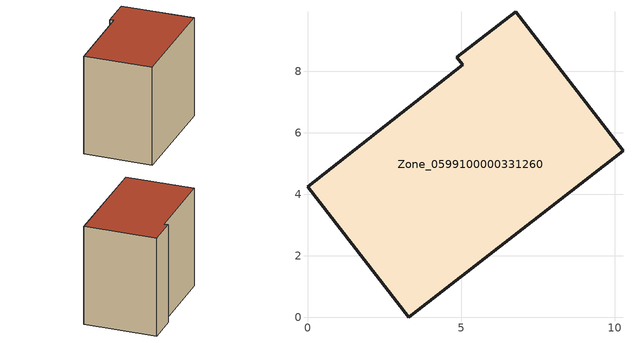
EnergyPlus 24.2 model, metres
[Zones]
Zone_0599100000331260
 floor ground (C_G): 0,4.25 5.06,8.21 4.86,8.46 6.77,9.94 10.27,5.41 3.29,0 z0.22
 wall outside (C_F): 5.06,8.21 0,4.25 3.29,0 10.27,5.41 6.77,9.94 4.86,8.46 5.06,8.21 z0.22:8.19
 roof outside (C_R): 6.77,9.94 4.86,8.46 5.06,8.21 0,4.25 3.29,0 10.27,5.41 z8.19
[BUILDING]
Pand.0599100000331260: North Axis=0; Terrain=City; Loads Convergence Tolerance Value=0.04; Temperature Convergence Tolerance Value=0.4; Solar Distribution=FullExterior; Maximum Number of Warmup Days=25; Minimum Number of Warmup Days=1
[Site:Location]
Rotterdam.The.Hague.AP_ZH_NLD Design_Conditions: Latitude=51.96; Longitude=4.45; Time Zone=1; Elevation=-4.5
[SITE:GROUNDTEMPERATURE:BUILDINGSURFACE]
18, 18, 18, 18, 18, 18, 18, 18, 18, 18, 18, 18
[MATERIAL] Thermal Absorptance=0.9; Solar Absorptance=0.7; Visible Absorptance=0.7
Name | Roughness | Thickness | Conductivity | Density | Specific Heat
G.TI.1975-1991 | MediumSmooth | 0.15 | 0.288461 | 540 | 1210
F.TI.1975-1991 | Rough | 0.3 | 0.230769 | 1920 | 840
R.TI.1975-1991 | MediumRough | 0.2 | 0.153846 | 1500 | 1000
[CONSTRUCTION]
C_G: G.TI.1975-1991
C_F: F.TI.1975-1991
C_R: R.TI.1975-1991
[ZONE]
Zone_0599100000331260: Type=1; Multiplier=1; Ceiling Height=Autocalculate; Volume=Autocalculate; Floor Area=autocalculate; Part of Total Floor Area=Yes
[ZONEINFILTRATION:DESIGNFLOWRATE]
Infil_Zone_0599100000331260: Zone or ZoneList or Space or SpaceList=Zone_0599100000331260; Schedule=AlwaysOn; Design Flow Rate Calculation Method=Flow/Area; Flow Rate per Floor Area=0.003; Constant Term Coefficient=1; Temperature Term Coefficient=0; Velocity Term Coefficient=0; Velocity Squared Term Coefficient=0
[HVACTEMPLATE:ZONE:IDEALLOADSAIRSYSTEM]
Zone_0599100000331260: Maximum Heating Supply Air Temperature=50; Minimum Cooling Supply Air Temperature=13; Maximum Heating Supply Air Humidity Ratio=0.0156; Minimum Cooling Supply Air Humidity Ratio=0.0077; Heating Limit=NoLimit; Cooling Limit=NoLimit; Dehumidification Control Type=ConstantSensibleHeatRatio; Cooling Sensible Heat Ratio=0.7; Dehumidification Setpoint=60; Humidification Control Type=None; Humidification Setpoint=30; Outdoor Air Method=None; Outdoor Air Flow Rate per Person=0.00944; Outdoor Air Flow Rate per Zone Floor Area=0; Outdoor Air Flow Rate per Zone=0; Demand Controlled Ventilation Type=None; Outdoor Air Economizer Type=NoEconomizer; Heat Recovery Type=None; Sensible Heat Recovery Effectiveness=0.7; Latent Heat Recovery Effectiveness=0.65
[ZONECONTROL:THERMOSTAT]
ThermostatControl_Zone_0599100000331260: Zone or ZoneList=Zone_0599100000331260; Control Type Schedule=DualSetpointControlType; Control 1=Thermostat_Zone_0599100000331260; Temperature Difference Between Cutout And Setpoint=0
[THERMOSTATSETPOINT:DUALSETPOINT]
Thermostat_Zone_0599100000331260: Heating Setpoint Temperature Schedule=HeatingSetpoint_Zone_0599100000331260; Cooling Setpoint Temperature Schedule=CoolingSetpoint_Zone_0599100000331260
[SCHEDULE:COMPACT]
HeatingSetpoint_Zone_0599100000331260: Through: 12/31, For: AllDays, Until: 24:00, 21
CoolingSetpoint_Zone_0599100000331260: Through: 12/31, For: AllDays, Until: 24:00, 24
DualSetpointControlType: Through: 12/31, For: AllDays, Until: 24:00, 4
AlwaysOn: Through: 12/31, For: AllDays, Until: 24:00, 1
